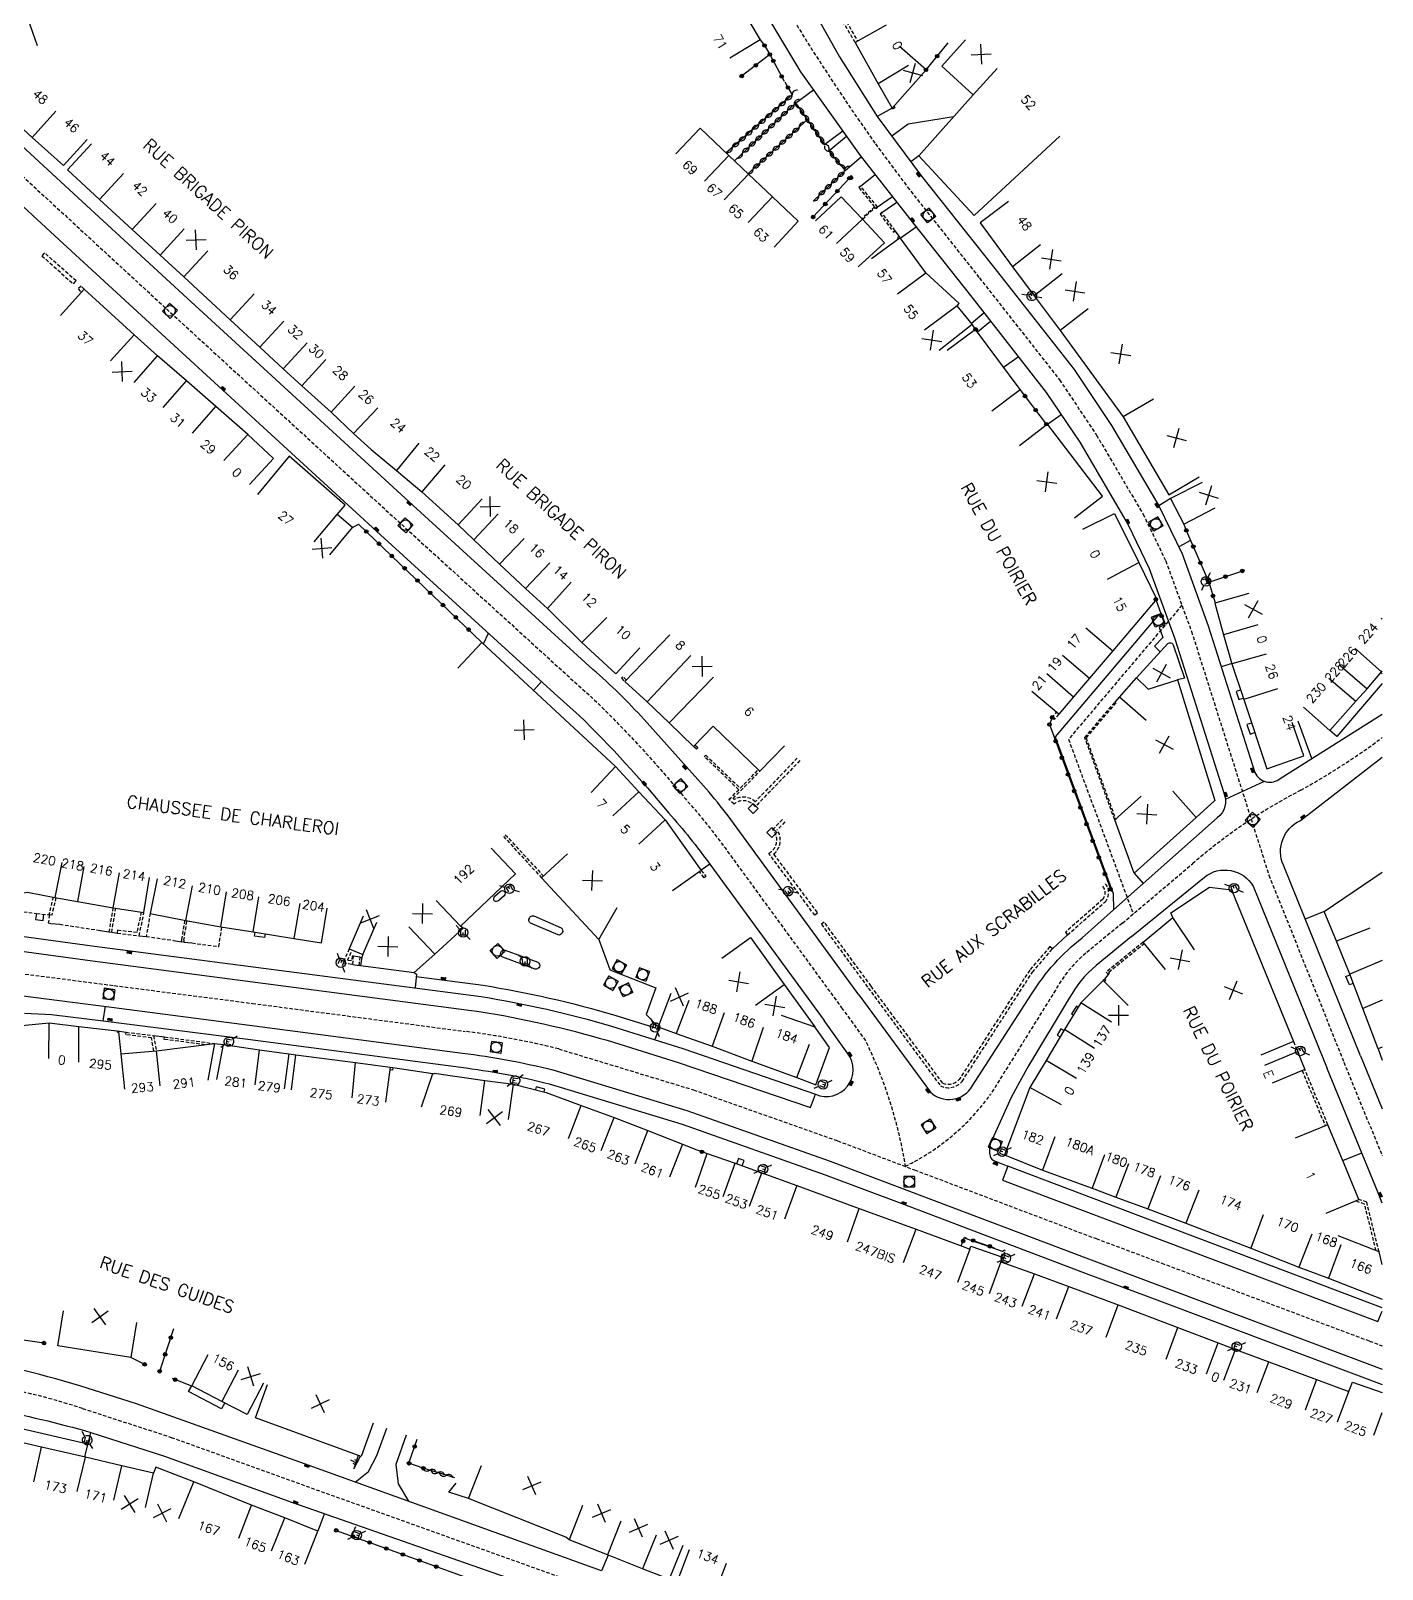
# Model space of a CAD drawing. Header units: millimetres. Extents: x 155999 to 157000, y 121000 to 122000.
# Drawn here: x 156809.3 to 157000, y 121333.4 to 121550.5 of the extents above; entities that cross this region are included whole.
import ezdxf
from ezdxf.enums import TextEntityAlignment as Align

# ---------------------------------------------------------------- set-up
doc = ezdxf.new("R2010")
doc.units = ezdxf.units.MM
doc.linetypes.add('DASHED', pattern=[0.75, 0.5, -0.25])
doc.layers.get('0').update_dxf_attribs({"linetype": 'CONTINUOUS'})
for name, color, linetype in [('W0001', 6, 'DASHED'), ('W0008', 7, 'CONTINUOUS'), ('W0100', 7, 'CONTINUOUS'), ('W0112', 1, 'DASHED'), ('W0211', 2, 'CONTINUOUS'), ('W0310', 3, 'CONTINUOUS'), ('W0322', 7, 'CONTINUOUS'), ('W0334', 7, 'CONTINUOUS'), ('W0400', 7, 'CONTINUOUS'), ('W0420', 7, 'CONTINUOUS'), ('W0471', 7, 'CONTINUOUS'), ('W0984', 7, 'CONTINUOUS'), ('W0989', 7, 'CONTINUOUS'), ('W0991', 7, 'CONTINUOUS'), ('W1102', 7, 'CONTINUOUS')]:
    doc.layers.add(name, color=color, linetype=linetype)
doc.styles.get("Standard").update_dxf_attribs({"font": 'romans.shx', "width": 0.85})

# ---------------------------------------------------------------- blocks, each defined once
blk = doc.blocks.new('T400')
for p, q in [((-0.15, 0.3), (0.15, 0.3)), ((-0.15, -0.25), (-0.15, 0.3)), ((-0.15, 0.15), (0.15, 0.15)), ((-0.15, 0), (0.15, 0)), ((0.15, 0.3), (0.15, -0.25)), ((-0.15, -0.15), (0.15, -0.15)), ((-0.15, -0.25), (-0.15, -0.3)), ((-0.15, -0.3), (0.15, -0.3)), ((0.15, -0.3), (0.15, -0.25))]:
    blk.add_line(p, q)
blk = doc.blocks.new('T471')
for p, q in [((-0.333334, 0.333334), (-0.333334, -0.333334)), ((-0.333334, 0.333334), (0.333334, 0.333334)), ((-0.333334, 0), (0, 0)), ((0.500001, 0.500001), (1.000002, 1.000002)), ((-0.500001, -0.500001), (-1.000002, -1.000002)), ((-0.333334, -0.333334), (0.333334, -0.333334))]:
    blk.add_line(p, q)
blk.add_ellipse((0, 0), major_axis=(0.471405, 0.471405), ratio=1, start_param=5.4977871438, end_param=11.780972451)
blk = doc.blocks.new('t211o')
at = {"color": 0, "linetype": 'Continuous'}
for p, q in [((-0.29, 0.5), (-0.29, 0)), ((0, 1), (0, 0)), ((0.29, 0.5), (0.29, 0))]:
    blk.add_line(p, q, dxfattribs=at)
blk = doc.blocks.new('t310o')
at = {"color": 0, "linetype": 'Continuous'}
for centre, start, end in [((-0.5, 0.38), 216.8699, 323.1304), ((0.5, -0.37), 36.8699, 143.1303)]:
    blk.add_arc(centre, 0.625, start, end, dxfattribs=at)
blk = doc.blocks.new('t322o')
at = {"color": 0, "linetype": 'Continuous'}
for radius in [0.25, 0.15]:
    blk.add_circle((0, 0), radius, dxfattribs=at)
blk = doc.blocks.new('T420')
for p, q in [((0.75, 0.75), (-0.75, 0.75)), ((-0.75, 0.75), (-0.75, -0.75)), ((0.75, 0.75), (0.75, -0.75)), ((0.75, -0.75), (-0.75, -0.75))]:
    blk.add_line(p, q)
blk.add_ellipse((0, 0), major_axis=(-0.53, 0.53), ratio=1, start_param=3.926991, end_param=10.210176)
blk = doc.blocks.new('t991o')
at = {"color": 0, "linetype": 'Continuous'}
for p, q in [((-1, 1), (1, -1)), ((-1, -1), (1, 1))]:
    blk.add_line(p, q, dxfattribs=at)
blk = doc.blocks.new('t112o')
at = {"color": 0, "linetype": 'Continuous'}
for p, q in [((-0.5, 0.5), (0.5, 0.5)), ((-0.5, -0.5), (-0.5, 0.5)), ((0.5, 0.5), (0.5, -0.5)), ((0.5, -0.5), (-0.5, -0.5))]:
    blk.add_line(p, q, dxfattribs=at)

msp = doc.modelspace()

# ---------------------------------------------------------------- linework, layer by layer
at = {"layer": 'W0001'}
for points in [[(156876.42, 121778.23), (156878.64, 121763.9), (156881.29, 121748.36), (156887.12, 121713.65), (156888.54, 121704.66), (156889.33, 121697.88), (156890.41, 121687.87), (156892.13, 121670.29), (156895.71, 121637.87), (156898.97, 121605.97, -0.075852), (156898.73, 121593.9, 0.132552), (156901.7, 121580.33, 0.04494), (156928.5, 121534.53), (156933.02, 121528.44), (156943.17, 121515.61), (156954.48, 121501.22), (156959.68, 121493.44), (156966.26, 121482.28), (156969.45, 121475.7), (156973.09, 121465.73), (156984.02, 121431.31), (156994.59, 121404.95)], [(156963.33, 121424.56), (156973.23, 121432.94, -0.059149), (156988.5, 121443.31, 0.031944), (157000, 121450.74)], [(156704.64, 121432.59), (156730.83, 121428.4), (156767.45, 121422.87), (156787.69, 121420.03), (156821.09, 121415.75), (156840.59, 121413.23), (156870.62, 121409.28, -0.03031), (156883.81, 121406.8), (156902.82, 121401.03), (156923.15, 121393.84), (156934.01, 121389.73), (156959.64, 121380.03), (156968.88, 121376.58), (156998.19, 121365.58), (157000, 121364.89)], [(156963.33, 121424.56), (156958.17, 121420.31, 0.08993), (156953.9, 121415.12), (156944.73, 121400.37, -0.122881), (156932.69, 121390.23)], [(156607.75, 121360.1), (156651.22, 121372.78), (156653.48, 121373.44), (156672.26, 121378.87), (156673.92, 121379.35, -0.107336), (156681.7, 121379.57, -0.007706), (156682.47, 121379.44, -0.042636), (156689.04, 121376.7), (156691.88, 121375.08), (156712.03, 121366.5, 0.06955), (156716.75, 121365.3), (156724.46, 121365.1), (156774.28, 121362.58), (156774.82, 121362.58, -0.009605), (156789.94, 121361.39, -0.006178), (156801.73, 121359.63, -0.042049), (156816.62, 121356.05), (156829.14, 121351.99), (156851.69, 121343.85), (156900.18, 121326.48), (156924.01, 121318.84), (156968.76, 121303.38)]]:
    msp.add_lwpolyline(points, format="xyb", dxfattribs=at)
at = {"layer": 'W0001', "flags": 128}
for points in [[(156473.19, 121740.25), (156488.24, 121731.59), (156535.12, 121704.7), (156567.39, 121686.25), (156581.24, 121678.28), (156617.28, 121657.54), (156656.65, 121635.19), (156692.08, 121614.92), (156713.06, 121602.29, -0.011708), (156758.64, 121573.38), (156772.71, 121564.41, -0.052431), (156778.62, 121559.36), (156794.91, 121542.19), (156814.81, 121523.84), (156828.76, 121510.98), (156860.75, 121481.64), (156885.26, 121459.31), (156888.8, 121456.11, -0.026908), (156901.7, 121442.1, -0.024005), (156907.62, 121434.69), (156923.71, 121412.62)], [(156923.71, 121412.62), (156927.05, 121408.03, -0.0741), (156932.69, 121390.23)], [(156994.59, 121404.95), (157000, 121391.7, -0.076672)]]:
    msp.add_lwpolyline(points, format="xyb", dxfattribs=at)
at = {"layer": 'W0001'}
msp.add_lwpolyline([(156971.74, 121469.42), (156955.73, 121450.51), (156964.87, 121425.87)], dxfattribs=at)
at = {"layer": 'W0008'}
for points in [[(156918.35, 121602.17, -0.071843), (156907.78, 121598.12, 0.219575), (156905.18, 121596.16, 0.106071), (156903.95, 121591.91, 0.15007), (156906.51, 121580.91), (156910.73, 121570.27), (156915.09, 121561.67), (156918.97, 121554.78), (156923.43, 121546.8), (156928.73, 121538.4), (156935, 121529.96), (156945.14, 121517.16), (156956.51, 121502.69), (156961.8, 121494.77), (156968.46, 121483.46), (156971.76, 121476.68), (156975.45, 121466.53), (156982.03, 121445.83, 0.49471), (156985.61, 121444.98), (157000, 121454.03)], [(156926.17, 121414.44), (156908.08, 121439.2, 0.016021), (156905.01, 121443.02), (156895.85, 121453.28, 0.033371), (156888.6, 121460.37), (156863.28, 121483.48), (156831.38, 121512.76), (156816.58, 121526.4), (156797, 121544.44, -0.06222), (156794.65, 121547.25, -0.083538), (156794.44, 121547.76, -0.362361), (156797.29, 121552.17), (156818.09, 121559.76), (156840.82, 121567.93), (156859.81, 121574.75), (156883.9, 121583.8)], [(156883.9, 121583.8), (156886.73, 121584.56, -0.134205), (156894.68, 121582.07, -0.120417), (156896.89, 121579.74), (156903.02, 121569.59), (156917.93, 121544.72), (156926.32, 121532.91), (156933.82, 121523.34), (156942.1, 121512.88), (156952.56, 121499.47), (156957.33, 121492.44), (156964.16, 121480.77), (156967.12, 121474.61), (156970.72, 121464.69), (156977.64, 121442.97, -0.354311), (156976.72, 121439.42), (156966.26, 121430.16), (156962.06, 121426.42)], [(156747.21, 121450.5), (156753.01, 121467.88), (156758.2, 121484.08), (156765.35, 121506.41), (156768.58, 121516.46), (156769.22, 121518.37), (156769.88, 121520.25), (156776.74, 121539, -0.054807), (156777.81, 121540.75), (156780.17, 121544, -0.408736), (156787.14, 121544.96), (156789.3, 121543.21), (156812.71, 121521.56), (156826.67, 121508.7), (156858.67, 121479.36), (156883.18, 121457.02), (156886.68, 121453.86, -0.026894), (156899.35, 121440.09, -0.024153), (156905.12, 121432.87), (156921.26, 121410.81)], [(156996.93, 121405.84), (156986.06, 121432.73, -0.406981), (156988.45, 121439.05), (157000, 121447.98)], [(156704.72, 121435.69), (156731.61, 121431.37), (156747.94, 121428.81), (156818.03, 121419.25), (156872.58, 121412.11, -0.03078), (156890.62, 121408.02), (156900.68, 121404.88), (156919.33, 121398.53), (156920.04, 121400.41, 0.777468), (156924.56, 121406.2), (156921.26, 121410.81)], [(156964.6, 121422.69), (156974.91, 121431.05, -0.456156), (156981.79, 121429.77), (156992.25, 121404.05)], [(156704.16, 121429.56), (156730.35, 121425.37), (156767, 121419.83), (156787.28, 121416.99), (156820.7, 121412.71), (156840.19, 121410.18), (156870.23, 121406.23, -0.030158), (156882.99, 121403.84), (156901.86, 121398.11), (156922.1, 121390.96), (156932.93, 121386.86), (156958.56, 121377.16), (156967.8, 121373.7), (156997.1, 121362.7), (157000, 121361.61)], [(156926.17, 121414.44), (156936.24, 121400.7, 0.478497), (156942.15, 121401.55), (156950.53, 121414.54, -0.088839), (156957.66, 121422.49), (156962.06, 121426.42)], [(156964.6, 121422.69), (156959.62, 121418.57, 0.090208), (156955.85, 121413.99), (156950.11, 121404.41), (156948.87, 121402.21), (156947.66, 121399.97), (156944.76, 121393.61, 0.164177), (156944.69, 121391.64, 0.243476), (156945.29, 121390.99), (156947.16, 121390.25), (156946.4, 121388.28), (156999.37, 121368.32), (157000, 121369.79)], [(156654.17, 121371.07), (156672.95, 121376.5), (156674.56, 121376.97, -0.107157), (156681.28, 121377.14, -0.006466), (156681.87, 121377.04, -0.041357), (156687.85, 121374.53), (156690.78, 121372.87), (156711.08, 121364.22, 0.070615), (156716.55, 121362.84), (156725.23, 121362.33), (156765.36, 121360.14), (156774.69, 121359.61, -0.017182), (156789.59, 121358.19, -0.042023), (156817.78, 121352.69), (156828.19, 121349.34), (156846.22, 121342.81), (156893.09, 121326.42, -0.202906), (156893.76, 121324.33)], [(156889.82, 121333.15), (156847.93, 121348.25), (156824.25, 121356.73), (156816.21, 121359.25, 0.06657), (156779.42, 121365.33)]]:
    msp.add_lwpolyline(points, format="xyb", dxfattribs=at)
for points in [[(156968.45, 121468.09), (156953.85, 121450.84), (156962.04, 121428.75), (156962.06, 121426.42)], [(156808.42, 121411.86), (156812.22, 121411.68), (156819.52, 121410.76), (156819.84, 121412.82)], [(156996.93, 121405.84), (157000, 121398.36)], [(157000, 121385.05), (156999.42, 121386.48), (156992.25, 121404.05)]]:
    msp.add_lwpolyline(points, dxfattribs=at)
at = {"layer": 'W0100'}
for points in [[(156882.26, 121578.71), (156883.99, 121583.4), (156889.08, 121581.52), (156893.95, 121579.72), (156895.15, 121579.31), (156895.37, 121579.13), (156895.47, 121578.96), (156897.9, 121574.07), (156900.13, 121569.45, -0.267347), (156900.01, 121569.03), (156903.96, 121562.6), (156907.73, 121556.59), (156909.3, 121554.13), (156912.25, 121549.23), (156907.97, 121546.65)], [(156966.68, 121453.16), (156962.93, 121456.47), (156965.34, 121459.19), (156969.77, 121464.03, -0.493932), (156970.51, 121463.83), (156972.1, 121459.12), (156971.09, 121458.88), (156976.4, 121441.85), (156973.77, 121439.45), (156964.98, 121431.63), (156962.25, 121439.15), (156965.98, 121442.47)], [(156964.17, 121412.92), (156960.63, 121416.45), (156957.49, 121413.32), (156955.18, 121409.57), (156952.57, 121405.16), (156950.3, 121401.34), (156946.68, 121391.85), (156952.07, 121389.69), (156959.07, 121387.15), (156962.42, 121385.9), (156966.92, 121384.23), (156972.28, 121382.21), (156981.44, 121378.7), (156988.22, 121376.01), (156992.4, 121374.47), (157000, 121371.48, 0.416569)]]:
    msp.add_lwpolyline(points, format="xyb", dxfattribs=at)
for points in [[(156817.27, 121535.17), (156813.93, 121531.46), (156809.52, 121535.42), (156805.06, 121539.56), (156801.27, 121543.06), (156796.95, 121546.98), (156798.13, 121549.45), (156808.55, 121553.14), (156810.22, 121548.42)], [(156929.99, 121551.27), (156925.63, 121548.82), (156928.9, 121543), (156930.85, 121539.56), (156935.63, 121544.98), (156931.89, 121548.29)], [(156941.21, 121549.21), (156937.85, 121545.51), (156942.29, 121541.47), (156934.6, 121532.87), (156942.44, 121524.42), (156954.51, 121535.63)], [(156914.18, 121519.98), (156917.61, 121523.62), (156913.95, 121527.07), (156910.57, 121530.26), (156907.8, 121532.9), (156903.75, 121536.76), (156900.32, 121533.12)], [(156817.86, 121534.55), (156814.48, 121530.87), (156819.03, 121526.68), (156823.6, 121522.46), (156827.59, 121518.84), (156830.89, 121515.79), (156837.44, 121509.71), (156841.61, 121505.84), (156844.91, 121502.77), (156847.58, 121500.38), (156851.68, 121496.65), (156854.85, 121493.65), (156857.35, 121491.39), (156860.9, 121488.46), (156864.51, 121485.41), (156869.62, 121480.75), (156871.83, 121478.66), (156875.47, 121475.22), (156879.11, 121471.78), (156882.2, 121468.96), (156887.07, 121464.15), (156891.85, 121459.74), (156895.25, 121463.41)], [(156926.07, 121517.16), (156929.75, 121520.55), (156926.66, 121523.91), (156923.68, 121527.08), (156920.04, 121523.66)], [(156947.26, 121526.39), (156943.25, 121523.4), (156947.85, 121517.2), (156950.89, 121513.09), (156954.55, 121508.18), (156963.44, 121495.99), (156969.88, 121485.02), (156974.19, 121487.55)], [(156937.5, 121505.44), (156942.12, 121509.1), (156940.04, 121511.69), (156940.33, 121512.02), (156935.62, 121516.35), (156931.96, 121521.28), (156927.95, 121518.3)], [(156840.19, 121486.48), (156843.58, 121490.15), (156839.92, 121493.52), (156835.41, 121497.49), (156831.27, 121501.09), (156827.19, 121504.62), (156823.92, 121507.59), (156816.86, 121514.02), (156813.5, 121510.32)], [(156944.9, 121496.88), (156948.92, 121499.86), (156942.62, 121508.36), (156938.6, 121505.38)], [(156956.58, 121481.78), (156960.55, 121484.82), (156952.78, 121494.96), (156948.81, 121491.93)], [(156851.49, 121476.56), (156854.69, 121480.4), (156852.52, 121482.21), (156853.67, 121483.53), (156845.79, 121490.45), (156841.29, 121485.05)], [(156974.59, 121486.76), (156970.14, 121484.47), (156972, 121480.87), (156976.44, 121483.16)], [(156957.76, 121480.17), (156962.24, 121482.38), (156965.66, 121475.45), (156968.04, 121470.51), (156968.05, 121470.25), (156967.94, 121470.04), (156962, 121463), (156958.69, 121459.12), (156956.44, 121456.48), (156954.36, 121454.04), (156950.55, 121457.27)], [(156981.16, 121471.07), (156976.36, 121469.7), (156977.62, 121465.27), (156978.8, 121461.16), (156980.45, 121456.1), (156983.71, 121446.35), (156988.93, 121448.17), (156987.29, 121452.89)], [(156869.57, 121460.52), (156872.97, 121464.18), (156891.82, 121446.65), (156895.11, 121443.07), (156898.81, 121439.14), (156903.92, 121432.01), (156899.86, 121429.1)], [(156915.66, 121449.6), (156912.19, 121446), (156905.58, 121452.38), (156902.82, 121449.51), (156899.41, 121452.81), (156896.26, 121455.78), (156893.13, 121458.66), (156899.46, 121465.23)], [(156988.88, 121455.04), (156992.63, 121451.74), (156996.28, 121455.89), (156997.86, 121457.64), (156999.89, 121460.02), (157000, 121460.15)], [(156856.23, 121425.53), (156854.25, 121420.93), (156856.17, 121420.11), (156856.01, 121419.77), (156855.84, 121418.59), (156863.43, 121417.58), (156866.31, 121420.2), (156870.31, 121423.84), (156869.96, 121424.12), (156877.7, 121431.51), (156874.25, 121435.13)], [(156885.04, 121434.35), (156881.37, 121430.96), (156889.46, 121422.23), (156892.06, 121426.78)], [(156999.41, 121406.83), (156997.25, 121412.51), (156995.41, 121417.34), (156993.57, 121422.03), (156991.79, 121426.21), (157000, 121431.77)], [(156801.06, 121427.51), (156808.85, 121428.94), (156812.72, 121428.19), (156815.92, 121427.63), (156820.94, 121426.73), (156825.27, 121426.06), (156826.04, 121431)], [(156827.16, 121430.83), (156826.17, 121425.93), (156831.2, 121424.92), (156836.14, 121424.04), (156840.7, 121423.35), (156846.44, 121422.4), (156850.34, 121421.76), (156851.15, 121426.69)], [(156966.26, 121421.89), (156970.45, 121425.34), (156970.19, 121426), (156975.61, 121429.64), (156978.72, 121429.28), (156987.46, 121407.85), (156982.85, 121405.92)], [(156906.8, 121419.6), (156910.86, 121422.51), (156915.61, 121415.88), (156919.94, 121409.94)], [(156899.6, 121414.62), (156897.83, 121409.94), (156900.38, 121408.98), (156905.44, 121407.2), (156911.06, 121405.09), (156917.42, 121402.78), (156920.08, 121401.74), (156922.03, 121407.01), (156919.94, 121409.94)], [(156785.92, 121401.57), (156784.82, 121406.44), (156790.26, 121407.68), (156795.34, 121408.46), (156801.56, 121409.3), (156806.61, 121409.96), (156811.91, 121410.48), (156816.1, 121409.99), (156821.5, 121409.35), (156821.49, 121409.18), (156821.69, 121409.22), (156822.01, 121406.13), (156827.05, 121406.55), (156835.25, 121407.56), (156834.29, 121402.4)], [(156835.57, 121402.5), (156836.5, 121407.42), (156841.59, 121406.7), (156845.74, 121406.12), (156845.05, 121401.17)], [(156846.09, 121401.02), (156846.73, 121405.98), (156855.14, 121404.89), (156860.03, 121404.23), (156859.35, 121399.27)], [(156983.42, 121404.51), (156988.04, 121406.43), (156989.09, 121403.91)], [(156999.41, 121406.83), (157000, 121405.2)], [(156864.44, 121398.63), (156866.06, 121403.36), (156866.22, 121403.31), (156866.25, 121403.37), (156873.38, 121402.36), (156877.4, 121401.84), (156882.04, 121400.68), (156886.96, 121398.82), (156891.61, 121397.11), (156896.4, 121395.28), (156901.26, 121393.37), (156899.43, 121388.71)], [(156992.09, 121383.64), (156996.71, 121385.57), (156994.62, 121390.58), (156992.34, 121396.1), (156987.72, 121394.19)], [(156903.12, 121387.3), (156904.73, 121392.03), (156908.71, 121390.67), (156912.44, 121389.31), (156917.41, 121387.51), (156919.2, 121386.85), (156926.21, 121384.3), (156934.22, 121381.39), (156940.75, 121378.97), (156941.83, 121378.57), (156941.97, 121378.96), (156946.43, 121377.42), (156946.2, 121376.77), (156950.93, 121375.08), (156955.76, 121373.27), (156962.74, 121370.67), (156971.18, 121367.5), (156976.86, 121365.31), (156979.29, 121364.4), (156984, 121362.64), (156990.73, 121360.17), (156995.3, 121358.44), (156995.82, 121359.8), (157000, 121358.32)], [(157000, 121376.39), (156999.55, 121378.16), (156993.79, 121380.45)], [(156824.22, 121368.19), (156823.43, 121363.26), (156813.15, 121364.91), (156813.95, 121369.84)], [(156842.15, 121359.64), (156839.86, 121355.2), (156836.27, 121357.05), (156832.05, 121359.24), (156834.35, 121363.68)], [(156857.63, 121353.99), (156855.91, 121349.3), (156841.01, 121354.75), (156842.73, 121359.44)], [(156847.98, 121334.11), (156849.82, 121338.76), (156845.14, 121340.61), (156840.47, 121342.42), (156832.3, 121345.71), (156826.95, 121347.78), (156826.65, 121346.95), (156822.18, 121347.98), (156817.01, 121349.21), (156810.83, 121350.6), (156804.71, 121352), (156798.62, 121353.37), (156786.24, 121356.22), (156785.12, 121351.35)], [(156901.3, 121336.74), (156899.39, 121331.98), (156895.64, 121333.42), (156890.68, 121335.41), (156885.26, 121337.54), (156884.79, 121337.91), (156871.07, 121343.35), (156872.91, 121348)], [(156907.43, 121334.18), (156905.65, 121329.5), (156900.46, 121331.48), (156902.24, 121336.15)]]:
    msp.add_lwpolyline(points, dxfattribs=at)
at = {"layer": 'W0112'}
for points in [[(156925.63, 121548.82), (156924.04, 121551.59), (156924.39, 121551.79), (156925.98, 121549.02)], [(156931.11, 121539.86), (156931.24, 121539.6), (156930.91, 121539.44), (156930.85, 121539.56)], [(156926.66, 121523.91), (156928.45, 121525.55), (156928.56, 121525.42), (156928.8, 121525.62), (156926.39, 121528.57), (156926.14, 121528.36), (156928.38, 121525.64), (156926.6, 121523.97)], [(156931.96, 121521.28), (156931.88, 121521.45), (156931.59, 121521.31), (156931.7, 121521.08)], [(156816.86, 121514.02), (156816.4, 121514.47), (156815.99, 121514.06), (156816.47, 121513.59)], [(156893.34, 121458.88), (156892.87, 121459.34), (156892.66, 121459.13), (156893.13, 121458.66)], [(156962.25, 121439.15), (156958.03, 121450.76), (156962.3, 121455.76), (156962.42, 121455.66), (156958.21, 121450.72), (156962.4, 121439.2)], [(156954.36, 121454.04), (156953.7, 121453.29), (156953.4, 121453.55), (156954.06, 121454.31)], [(156903.03, 121449.73), (156903.46, 121449.35), (156903.26, 121449.12), (156902.82, 121449.51)], [(156909.2, 121443.39), (156904.34, 121448.07), (156904.55, 121448.28), (156909.41, 121443.61), (156911.98, 121446.21)], [(156876.01, 121436.8), (156881.37, 121430.96)], [(156876.27, 121437.04), (156881.64, 121431.2)], [(156903.92, 121432.01), (156904.55, 121431.14), (156904.31, 121430.97), (156903.68, 121431.84)], [(156812.46, 121428.24), (156811.86, 121425.75)], [(156812.86, 121428.16), (156812.26, 121425.68), (156811.95, 121425.74)], [(156808.29, 121426.17), (156810.13, 121425.92), (156811.95, 121425.74), (156811.78, 121424.59), (156812.16, 121424.51)], [(156820.91, 121426.73), (156820.33, 121423.33), (156820.73, 121423.27), (156821.31, 121426.67)], [(156824.87, 121426.12), (156824.3, 121423.22), (156821.56, 121423.55), (156821.51, 121423.15), (156824.62, 121422.77), (156825.27, 121426.06)], [(156826.17, 121425.93), (156825.59, 121422.68), (156829.46, 121422.13)], [(156813.4, 121424.41), (156819.16, 121423.51)], [(156831.29, 121424.81), (156830.87, 121422.2), (156830.93, 121422.19), (156830.89, 121421.89), (156830.59, 121421.93), (156830.63, 121422.23), (156830.63, 121422.23), (156831.06, 121424.85)], [(156832.05, 121421.76), (156835.84, 121421.25), (156836.28, 121424.02)], [(156927.88, 121415.67), (156921.27, 121424.69), (156920.88, 121424.4), (156927.48, 121415.4)], [(156854.25, 121420.93), (156853.36, 121418.97), (156854.73, 121418.73)], [(156854.73, 121418.73), (156854.87, 121419.89), (156854.66, 121419.91), (156854.58, 121419.22), (156854.02, 121419.32), (156854.67, 121420.75)], [(156966.26, 121421.88), (156961.07, 121417.65), (156961.37, 121417.33), (156961.54, 121417.49), (156961.41, 121417.63), (156966.41, 121421.7)], [(156855.84, 121418.59), (156855.64, 121418.6), (156855.79, 121419.76), (156856, 121419.73)], [(156960.8, 121416.28), (156961.02, 121416.5), (156960.86, 121416.67), (156960.63, 121416.45)], [(156826.68, 121406.52), (156826.35, 121408.38), (156822.71, 121408.82), (156822.75, 121409.16), (156826.64, 121408.69), (156827.03, 121406.55)], [(156833.9, 121407.39), (156828.15, 121408.16), (156828.2, 121408.5), (156835.25, 121407.56)], [(156987.46, 121407.85), (156988.04, 121406.43)], [(156860.03, 121404.23), (156860.4, 121404.19), (156860.36, 121403.83), (156859.98, 121403.87)], [(156988.69, 121403.74), (156991.97, 121395.94)], [(156992.34, 121396.1), (156989.07, 121403.9)], [(156999.14, 121378.32), (156997.51, 121384.9), (156996.21, 121385.36)], [(156999.55, 121378.16), (156997.81, 121385.18), (156996.71, 121385.57)]]:
    msp.add_lwpolyline(points, dxfattribs=at)
for points in [[(156924.85, 121529.85), (156925.13, 121529.53), (156925.37, 121529.74), (156925.09, 121530.06)], [(156931.29, 121522.28), (156929.4, 121524.83), (156929.14, 121524.64), (156931.03, 121522.09)], [(156815.7, 121515.19), (156811.25, 121519.17), (156810.87, 121518.74), (156815.32, 121514.77)]]:
    msp.add_lwpolyline(points, close=True, dxfattribs=at)
for points in [[(156917.83, 121447.51), (156911.52, 121440.97, 0.445437), (156908.54, 121441.35), (156907.83, 121442), (156909.2, 121443.39)], [(156917.47, 121447.86), (156911.53, 121441.7, 0.325147), (156908.58, 121442), (156908.41, 121442.16), (156912.19, 121446)], [(156915.73, 121438.84), (156914.63, 121437.71, -0.381198), (156914.13, 121434.29), (156920.33, 121425.96), (156919.94, 121425.67), (156913.44, 121434.41, 0.502823), (156913.98, 121437.75), (156915.37, 121439.19)], [(156960.5, 121429.86, -0.38761), (156960.57, 121427.92), (156955.29, 121423.26), (156955.61, 121422.9), (156960.91, 121427.58, 0.393223), (156960.85, 121430.2)], [(156927.48, 121415.4), (156937.67, 121401.59, 0.338556), (156940.72, 121402.22), (156950.65, 121417.65), (156953.47, 121420.92), (156953.1, 121421.24), (156950.26, 121417.94), (156940.33, 121402.51, -0.318859), (156937.99, 121401.98), (156927.88, 121415.67)]]:
    msp.add_lwpolyline(points, format="xyb", dxfattribs=at)
at = {"layer": 'W0112', "flags": 128}
msp.add_lwpolyline([(156946.21, 121377.49), (156946.59, 121378.43), (156946.81, 121378.35), (156946.43, 121377.42)], dxfattribs=at)
at = {"layer": 'W0211'}
for points in [[(156855.52, 121349.44), (156854.9, 121347.53)], [(156854.9, 121347.53), (156855.83, 121349.33)]]:
    msp.add_lwpolyline(points, dxfattribs=at)
at = {"layer": 'W0310'}
for points in [[(156916.74, 121541.44), (156907.44, 121533.25)], [(156921.36, 121534.47), (156917.26, 121540.34), (156908.6, 121532.14)], [(156910.5, 121530.32), (156918.92, 121537.96)], [(156921.94, 121533.51), (156924.23, 121530.79), (156919.7, 121526.46)], [(156869.14, 121346.27), (156864.7, 121347.62)]]:
    msp.add_lwpolyline(points, dxfattribs=at)
at = {"layer": 'W0322'}
for points in [[(156935.63, 121544.98), (156938.74, 121548.81)], [(156913.59, 121547.15), (156909.54, 121544.04)], [(156912.84, 121548.42), (156913.59, 121547.15), (156915.63, 121543.37)], [(156916.15, 121542.49), (156916.74, 121541.44)], [(156924.82, 121529.69), (156919.68, 121524.19)], [(156942.62, 121508.36), (156942.12, 121509.1)], [(156952.62, 121494.97), (156948.92, 121499.86)], [(156854.69, 121480.4), (156855.56, 121480.87), (156872.97, 121464.18)], [(156972.35, 121479.99), (156975.52, 121472.68), (156976.43, 121469.78)], [(156975.52, 121472.68), (156980.45, 121474.32)], [(156968.05, 121470.25), (156969.28, 121466.78)], [(157000, 121459.76), (156999.8, 121459.93)], [(156953.43, 121453.6), (156953.05, 121452.59), (156961.8, 121429.01)], [(156903.31, 121392.56), (156904.73, 121392.03)], [(156940.61, 121379.02), (156941.08, 121380.24), (156941.31, 121380.15)], [(156942.28, 121379.77), (156945.23, 121378.75)], [(156827.5, 121361.32), (156829.49, 121367.35)], [(156811.18, 121365.29), (156804.84, 121366.16)], [(156825.39, 121362.29), (156823.43, 121363.26)], [(156832.02, 121359.2), (156829.33, 121360.29)], [(156862.67, 121348.33), (156863.83, 121351.73)], [(156864.7, 121347.62), (156862.67, 121348.33)], [(156852.41, 121338.86), (156860.68, 121335.87), (156870.55, 121332.3), (156873.48, 121331.32), (156872.19, 121327.79)]]:
    msp.add_lwpolyline(points, dxfattribs=at)
at = {"layer": 'W0334'}
msp.add_line((157000, 121370.28), (156947.16, 121390.25), dxfattribs=at)
for points in [[(156912.25, 121549.23), (156912.84, 121548.42)], [(156915.73, 121543.28), (156916.15, 121542.49)], [(156917.26, 121540.34), (156919.76, 121542.14)], [(156930.84, 121539.58), (156928.75, 121538.38)], [(156939.5, 121538.34), (156933.12, 121537.31), (156930.82, 121535.6)], [(156923.88, 121536.34), (156921.36, 121534.47)], [(156924.43, 121535.57), (156921.94, 121533.51)], [(156924.23, 121530.79), (156926.5, 121532.69)], [(156934.6, 121532.87), (156933.5, 121531.98)], [(156926.39, 121528.57), (156928.45, 121530.19)], [(156930.9, 121527.07), (156928.8, 121525.62)], [(156929.4, 121524.83), (156931.49, 121526.32)], [(156931.99, 121521.25), (156934.22, 121522.84)], [(156931.88, 121521.45), (156931.29, 121522.28)], [(156942.03, 121509.21), (156943.81, 121510.68)], [(156944.75, 121509.49), (156942.9, 121507.98)], [(156946.57, 121503.02), (156948.65, 121504.48)], [(156952.78, 121494.96), (156954.68, 121496.34)], [(156970.14, 121484.47), (156968.46, 121483.46)], [(156972, 121480.87), (156972.35, 121479.99)], [(156972.97, 121478.58), (156971.29, 121477.65)], [(156969.28, 121466.78), (156969.34, 121466.63), (156968.52, 121466.31), (156969.06, 121464.85), (156967.87, 121463.63), (156968.69, 121462.85)], [(156873.18, 121463.99), (156873.91, 121465.47)], [(156978.79, 121461.2), (156977.3, 121460.72)], [(156881.37, 121458.67), (156880.26, 121457.41)], [(157000, 121458.39), (156993.6, 121450.89), (156992.63, 121451.74)], [(156962.3, 121455.76), (156962.93, 121456.47)], [(156980.01, 121457.44), (156979.4, 121457.24), (156979.77, 121456.12), (156980.38, 121456.32)], [(156981.55, 121452.79), (156980.89, 121452.57), (156981.36, 121451.23), (156982, 121451.44)], [(156990.09, 121447.8), (156988.16, 121453.06)], [(156977.89, 121442.05), (156983.4, 121444.58)], [(156905.12, 121432.87), (156903.9, 121432.04)], [(156964.98, 121431.63), (156966.26, 121430.16)], [(156810.13, 121425.92), (156810, 121425.07), (156811.08, 121424.94), (156811.17, 121425.81)], [(156991.79, 121426.21), (156989.14, 121425.11)], [(156812.16, 121424.51), (156813.4, 121424.41)], [(156819.16, 121423.51), (156820.33, 121423.33)], [(156820.73, 121423.27), (156821.51, 121423.15)], [(156842.36, 121423.07), (156842.27, 121422.51), (156840.87, 121422.74), (156840.96, 121423.3)], [(156953.47, 121420.92), (156955.61, 121422.9)], [(156824.62, 121422.77), (156825.59, 121422.68)], [(156829.46, 121422.13), (156830.59, 121421.93)], [(156830.89, 121421.89), (156832.05, 121421.76)], [(156889.46, 121422.23), (156891, 121418.01), (156891.01, 121417.97), (156897.49, 121415.44), (156896.12, 121411.65), (156897.83, 121409.94)], [(156854.73, 121418.73), (156855.64, 121418.6)], [(156855.79, 121419.76), (156854.87, 121419.89)], [(156863.43, 121417.58), (156863.74, 121417.37), (156863.53, 121415.42)], [(156960.86, 121416.67), (156961.37, 121417.33)], [(156995.9, 121416.05), (156995.38, 121415.85), (156994.86, 121417.03), (156995.44, 121417.26)], [(156957.09, 121412.67), (156956.84, 121412.82), (156956.16, 121411.76), (156956.43, 121411.59)], [(156898.01, 121409.87), (156897.37, 121408.12)], [(156821.5, 121409.35), (156822.75, 121409.16)], [(156826.64, 121408.69), (156828.2, 121408.5)], [(156955.07, 121409.39), (156954.65, 121409.63), (156954.12, 121408.74), (156954.54, 121408.5)], [(156835.25, 121407.56), (156836.5, 121407.42)], [(156845.74, 121406.12), (156846.73, 121405.98)], [(156860.4, 121404.19), (156866.06, 121403.36)], [(156881.76, 121400.75), (156881.86, 121401.13), (156880.61, 121401.46), (156880.51, 121401.06)], [(156901.26, 121393.37), (156903.31, 121392.56)], [(156909.68, 121390.32), (156909.95, 121391.06), (156909.15, 121391.34), (156908.88, 121390.61)], [(156994.42, 121391.07), (156997.12, 121392.12)], [(156941.03, 121380.13), (156946.5, 121378.22)], [(156836.67, 121356.84), (156836.22, 121356.03), (156831.58, 121358.44), (156832.05, 121359.24)], [(156817.36, 121351.04), (156807.4, 121353.32), (156807.87, 121355.21)], [(156816.95, 121349.22), (156817.78, 121352.69)], [(156855.06, 121345.67), (156856.96, 121347.16), (156858.16, 121349.45), (156859.56, 121353.28)], [(156862.3, 121352.28), (156860.8, 121348.18), (156861.15, 121345.41), (156862.61, 121342.96)], [(156871.07, 121343.35), (156868.28, 121344.27), (156869.34, 121345.54)], [(156850.72, 121341.17), (156849.82, 121338.76)], [(156855.12, 121339.38), (156854.63, 121338.15)], [(156890.76, 121335.37), (156889.82, 121333.15)]]:
    msp.add_lwpolyline(points, dxfattribs=at)
at = {"layer": 'W0334', "flags": 128}
for points in [[(156748.27, 121430.86), (156748.25, 121430.89), (156818.31, 121421.33), (156872.88, 121414.19, -0.030866), (156891.23, 121410.04), (156901.33, 121406.88), (156920.04, 121400.41)], [(156863.7, 121417.03), (156873.12, 121415.8, -0.030931), (156891.7, 121411.59), (156897.93, 121409.65)], [(156819.52, 121410.76), (156839.93, 121408.17), (156869.97, 121404.22, -0.030055), (156882.45, 121401.89), (156901.23, 121396.18), (156921.4, 121389.05), (156932.21, 121384.97), (156957.84, 121375.26), (156967.09, 121371.81), (156996.39, 121360.81), (157000, 121359.44)]]:
    msp.add_lwpolyline(points, format="xyb", dxfattribs=at)
at = {"layer": 'W0334'}
for points in [[(156876.13, 121429, -0.508695), (156876.1, 121428.42), (156875.35, 121427.75, -0.38887), (156874.71, 121427.72, -0.38887), (156874.81, 121428.36), (156875.55, 121429.03, -0.508695)], [(156879.67, 121425.23, -0.454221), (156880.27, 121425.57), (156884.14, 121423.88, -0.398519), (156884.3, 121423.22, -0.398519), (156883.71, 121422.89), (156879.84, 121424.57, -0.454221)], [(156881.09, 121418.41, -0.357431), (156880.49, 121418.08), (156875.91, 121419.77, -0.422952), (156875.62, 121420.42, -0.422952), (156876.26, 121420.73), (156880.85, 121419.04, -0.357431)]]:
    msp.add_lwpolyline(points, format="xyb", close=True, dxfattribs=at)
at = {"layer": 'W1102'}
for p, q in [((156812.86, 121539.14), (156809.52, 121535.42)), ((156822.41, 121530.35), (156819.03, 121526.68)), ((156826.99, 121526.14), (156823.6, 121522.46)), ((156830.95, 121522.55), (156827.59, 121518.84)), ((156834.28, 121519.46), (156830.89, 121515.79)), ((156840.84, 121513.37), (156837.44, 121509.71)), ((156820.56, 121503.9), (156823.92, 121507.59)), ((156845.01, 121509.51), (156841.61, 121505.84)), ((156848.32, 121506.44), (156844.91, 121502.77)), ((156823.91, 121500.84), (156827.19, 121504.62)), ((156850.92, 121504.11), (156847.58, 121500.38)), ((156827.99, 121497.32), (156831.27, 121501.09)), ((156855.05, 121500.34), (156851.68, 121496.65)), ((156832.11, 121493.73), (156835.41, 121497.49)), ((156858.28, 121497.28), (156854.85, 121493.65)), ((156836.53, 121489.84), (156839.92, 121493.52)), ((156864.08, 121492.32), (156860.9, 121488.46)), ((156867.74, 121489.24), (156864.51, 121485.41)), ((156873, 121484.44), (156869.62, 121480.75)), ((156849.32, 121478.37), (156852.52, 121482.21)), ((156875.26, 121482.3), (156871.83, 121478.66)), ((156878.91, 121478.85), (156875.47, 121475.22)), ((156882.54, 121475.42), (156879.11, 121471.78)), ((156885.57, 121472.66), (156882.2, 121468.96)), ((156890.59, 121467.71), (156887.07, 121464.15)), ((156902.46, 121462.34), (156896.26, 121455.78)), ((156905.64, 121459.27), (156899.41, 121452.81)), ((156888.4, 121442.98), (156891.82, 121446.65)), ((156891.43, 121439.69), (156895.11, 121443.07)), ((156895.13, 121435.69), (156898.81, 121439.14)), ((156813.67, 121433.1), (156812.72, 121428.19)), ((156816.8, 121432.55), (156815.92, 121427.63)), ((156820.94, 121426.73), (156821.82, 121431.65)), ((156831.2, 121424.92), (156832.13, 121429.83)), ((156836.14, 121424.04), (156836.95, 121428.98)), ((156840.7, 121423.35), (156841.48, 121428.28)), ((156847.26, 121427.33), (156846.44, 121422.4)), ((156866.51, 121427.74), (156869.96, 121424.12)), ((156856.17, 121420.11), (156858.15, 121424.7)), ((156862.64, 121424.05), (156866.31, 121420.2)), ((156911.55, 121412.97), (156915.61, 121415.88)), ((156902.14, 121413.66), (156900.38, 121408.98)), ((156961.8, 121410.56), (156957.49, 121413.32)), ((156816.11, 121404.95), (156816.1, 121409.99)), ((156907.15, 121411.9), (156905.44, 121407.2)), ((156912.67, 121409.83), (156911.06, 121405.09)), ((156959.38, 121406.85), (156955.18, 121409.57)), ((156822.01, 121406.13), (156822.53, 121401.15)), ((156840.95, 121401.74), (156841.59, 121406.7)), ((156917.42, 121402.78), (156919.17, 121407.46)), ((156854.65, 121399.91), (156855.14, 121404.89)), ((156956.87, 121402.61), (156952.57, 121405.16)), ((156872.71, 121397.41), (156873.38, 121402.36)), ((156876.73, 121396.85), (156877.4, 121401.84)), ((156954.74, 121398.93), (156950.3, 121401.34)), ((156885.17, 121394.15), (156886.96, 121398.82)), ((156889.78, 121392.46), (156891.61, 121397.11)), ((156894.57, 121390.62), (156896.4, 121395.28)), ((156953.82, 121394.38), (156952.07, 121389.69)), ((156907, 121385.97), (156908.71, 121390.67)), ((156960.81, 121391.84), (156959.07, 121387.15)), ((156964.19, 121390.58), (156962.42, 121385.9)), ((156910.74, 121384.61), (156912.44, 121389.31)), ((156968.7, 121388.9), (156966.92, 121384.23)), ((156915.72, 121382.83), (156917.45, 121387.56)), ((156974.12, 121386.86), (156972.28, 121382.21)), ((156924.53, 121379.56), (156926.21, 121384.3)), ((156983.18, 121383.39), (156981.44, 121378.7)), ((156932.43, 121376.66), (156934.22, 121381.39)), ((156990.06, 121380.67), (156988.22, 121376.01)), ((156941.83, 121378.57), (156940.09, 121373.85)), ((156994.16, 121379.15), (156992.4, 121374.47)), ((156946.2, 121376.77), (156944.53, 121372.22)), ((156949.2, 121370.5), (156950.93, 121375.08)), ((156954.06, 121368.72), (156955.76, 121373.27)), ((156961.05, 121366.15), (156962.74, 121370.67)), ((156969.51, 121363.04), (156971.18, 121367.5)), ((156975.22, 121360.94), (156976.86, 121365.31)), ((156977.67, 121360.04), (156979.29, 121364.4)), ((156982.37, 121358.32), (156984, 121362.64)), ((156838.56, 121361.49), (156836.27, 121357.05)), ((156990.73, 121360.17), (156989.13, 121355.83)), ((156993.69, 121354.16), (156995.3, 121358.44)), ((156998.81, 121352.28), (157000, 121355.51)), ((156809.73, 121345.72), (156810.83, 121350.6)), ((156815.85, 121344.34), (156817.01, 121349.21)), ((156821.05, 121343.11), (156822.18, 121347.98)), ((156825.52, 121342.08), (156826.65, 121346.95)), ((156830.22, 121340.53), (156832.3, 121345.71)), ((156838.67, 121337.76), (156840.47, 121342.42)), ((156843.3, 121335.97), (156845.14, 121340.61)), ((156887.16, 121342.35), (156885.26, 121337.54)), ((156892.59, 121340.17), (156890.68, 121335.41)), ((156897.55, 121338.19), (156895.64, 121333.42))]:
    msp.add_line(p, q, dxfattribs=at)
for points in [[(156933.18, 121545.6), (156928.9, 121543)], [(156951.78, 121520.31), (156947.85, 121517.2)], [(156931.61, 121513.37), (156935.62, 121516.35)], [(156954.82, 121516.18), (156950.89, 121513.09)], [(156958.49, 121511.26), (156954.55, 121508.18)], [(156967.75, 121498.52), (156963.44, 121495.99)], [(156961.23, 121473.11), (156965.66, 121475.45)], [(156958.2, 121466.24), (156962, 121463)], [(156982.43, 121466.64), (156977.62, 121465.27)], [(156999.83, 121467.59), (157000, 121467.44)], [(156954.88, 121462.36), (156958.69, 121459.12)], [(156983.62, 121462.51), (156978.8, 121461.16)], [(156996.15, 121463.35), (156999.89, 121460.02)], [(156952.68, 121459.78), (156956.44, 121456.48)], [(156994.08, 121460.92), (156997.86, 121457.64)], [(156965.34, 121459.19), (156966.98, 121457.6), (156971.09, 121458.88)], [(156985.21, 121457.62), (156980.45, 121456.1)], [(156992.47, 121459.14), (156996.28, 121455.89)], [(156973.52, 121420.78), (156970.45, 121425.34)], [(156998.23, 121423.84), (156993.57, 121422.03)], [(157000, 121419.29), (156995.41, 121417.34)], [(157000, 121413.71), (156997.25, 121412.51)], [(156811.86, 121405.45), (156811.91, 121410.48)], [(156827.57, 121401.58), (156827.05, 121406.55)], [(157000, 121407.05), (156999.41, 121406.83)]]:
    msp.add_lwpolyline(points, dxfattribs=at)
at = {"layer": 'W1102', "flags": 128}
for points in [[(156942.29, 121541.47), (156945.66, 121545.17)], [(156904.37, 121529.27), (156907.8, 121532.9)], [(156907.14, 121526.62), (156910.57, 121530.26)], [(156910.52, 121523.43), (156913.95, 121527.07)], [(156926.66, 121523.91), (156923.01, 121520.49)], [(156940.04, 121511.69), (156935.41, 121508.25)], [(156973.77, 121439.45), (156970.45, 121443.19)], [(156969.43, 121418.03), (156966.26, 121421.89)], [(156919.99, 121409.87), (156915.26, 121411.52)], [(156989.09, 121403.91), (156984.48, 121401.98)]]:
    msp.add_lwpolyline(points, dxfattribs=at)

# ---------------------------------------------------------------- block references
at = {"layer": 'W0112'}
for p, rotation in [((156911.24, 121440.74), 316.4836394870375), ((156913.87, 121437.37), 314.9195220763892)]:
    msp.add_blockref('t112o', p, dxfattribs=dict(at, rotation=rotation))
at = {"layer": 'W0211', "rotation": 62.71458720689959}
msp.add_blockref('t211o', (156855.32, 121348.36), dxfattribs=at)
at = {"layer": 'W0310'}
for p, rotation in [((156916.74, 121541.44), 221.354605007589), ((156914.87, 121539.78), 221.354605007589), ((156915.81, 121540.61), 221.354605007589), ((156916.1, 121539.24), 223.440015998693), ((156917.01, 121540.1), 223.440015998693), ((156917.78, 121539.59), 124.90374760418), ((156912.05, 121537.31), 221.354605007589), ((156912.99, 121538.13), 221.354605007589), ((156913.93, 121538.96), 221.354605007589), ((156914.29, 121537.52), 223.440015998693), ((156915.2, 121538.38), 223.440015998693), ((156918.49, 121538.57), 124.90374760418), ((156919.21, 121537.54), 124.90374760418), ((156910.18, 121535.65), 221.354605007589), ((156911.11, 121536.48), 221.354605007589), ((156911.57, 121534.94), 223.440015998693), ((156912.47, 121535.8), 223.440015998693), ((156913.38, 121536.66), 223.440015998693), ((156915.87, 121535.19), 42.24880091033421), ((156916.8, 121536.03), 42.24880091033421), ((156917.72, 121536.87), 42.24880091033421), ((156919.92, 121536.52), 124.90374760418), ((156920.64, 121535.49), 124.90374760418), ((156908.3, 121534), 221.354605007589), ((156909.24, 121534.83), 221.354605007589), ((156909.75, 121533.23), 223.440015998693), ((156910.66, 121534.09), 223.440015998693), ((156914.02, 121533.51), 42.24880091033421), ((156914.95, 121534.35), 42.24880091033421), ((156921.36, 121534.47), 124.90374760418), ((156921.94, 121533.51), 310.045821255877), ((156911.24, 121530.99), 42.24880091033421), ((156912.17, 121531.83), 42.24880091033421), ((156913.1, 121532.67), 42.24880091033421), ((156922.74, 121532.56), 310.045821255877), ((156923.55, 121531.6), 310.045821255877), ((156924.09, 121530.66), 223.704972823885), ((156922.29, 121528.93), 223.704972823885), ((156923.19, 121529.79), 223.704972823885), ((156920.48, 121527.2), 223.704972823885), ((156921.38, 121528.07), 223.704972823885), ((156865.55, 121347.36), 163.101575781345), ((156866.75, 121346.99), 163.101575781345), ((156867.94, 121346.63), 163.101575781345)]:
    msp.add_blockref('t310o', p, dxfattribs=dict(at, rotation=rotation))
at = {"layer": 'W0322'}
for p, rotation in [((156912.84, 121548.42), 300.767669515088), ((156913.59, 121547.15), 217.547978123637), ((156914.08, 121546.25), 298.360675541414), ((156937.21, 121546.92), 50.98474135759362), ((156909.63, 121544.11), 217.547978123637), ((156911.61, 121545.63), 217.547978123637), ((156935.63, 121544.98), 50.98474135759362), ((156915.27, 121544.05), 298.360675541414), ((156916.15, 121542.49), 299.333601852115), ((156924.82, 121529.69), 226.970965452721), ((156923.11, 121527.86), 226.970965452721), ((156921.41, 121526.04), 226.970965452721), ((156919.7, 121524.21), 226.970965452721), ((156942.62, 121508.36), 123.862778727696), ((156949.6, 121498.95), 127.118552962544), ((156951.11, 121496.96), 127.118552962544), ((156952.62, 121494.97), 127.118552962544), ((156856.65, 121479.83), 316.228678679283), ((156972.35, 121479.99), 293.395853676648), ((156858.45, 121478.1), 316.228678679283), ((156973.35, 121477.7), 293.395853676648), ((156860.26, 121476.37), 316.228678679283), ((156862.06, 121474.64), 316.228678679283), ((156974.34, 121475.4), 293.395853676648), ((156863.87, 121472.91), 316.228678679283), ((156975.33, 121473.11), 293.395853676648), ((156975.52, 121472.68), 18.36490298743589), ((156977.89, 121473.47), 18.36490298743589), ((156980.26, 121474.26), 18.36490298743589), ((156865.67, 121471.18), 316.228678679283), ((156968.05, 121470.25), 289.469308692541), ((156976.13, 121470.74), 287.464370596325), ((156867.48, 121469.45), 316.228678679283), ((156869.28, 121467.72), 316.228678679283), ((156871.09, 121465.99), 316.228678679283), ((156968.88, 121467.89), 289.469308692541), ((156953.43, 121453.6), 249.186079640933), ((156953.05, 121452.59), 290.3501118760226), ((156953.92, 121450.24), 290.3501118760226), ((156954.79, 121447.9), 290.3501118760226), ((156955.66, 121445.55), 290.3501118760226), ((156956.53, 121443.21), 290.3501118760226), ((156957.4, 121440.87), 290.3501118760226), ((156958.27, 121438.52), 290.3501118760226), ((156959.14, 121436.18), 290.3501118760226), ((156960.01, 121433.83), 290.3501118760226), ((156960.87, 121431.49), 290.3501118760226), ((156961.66, 121429.36), 270.3059166875208), ((156904.02, 121392.29), 339.439531215508), ((156940.87, 121379.71), 68.98050103919721), ((156942.28, 121379.77), 340.8832530317601), ((156944.64, 121378.96), 340.8832530317601), ((156829.07, 121366.06), 71.6970763845725), ((156811.18, 121365.29), 172.188450029308), ((156825.39, 121362.29), 153.85358672531), ((156828.28, 121363.69), 71.6970763845725), ((156827.5, 121361.32), 71.6970763845725), ((156829.69, 121360.14), 158.118055954995), ((156863.48, 121350.7), 71.2132947246514), ((156862.67, 121348.33), 71.2132947246514), ((156864.7, 121347.62), 160.547864098468), ((156852.41, 121338.86), 340.103628560227), ((156854.77, 121338.01), 340.103628560227), ((156857.12, 121337.15), 340.103628560227), ((156859.47, 121336.3), 340.103628560227), ((156861.82, 121335.45), 340.118820506306), ((156864.17, 121334.6), 340.118820506306), ((156866.52, 121333.75), 340.118820506306)]:
    msp.add_blockref('t322o', p, dxfattribs=dict(at, rotation=rotation))
at = {"layer": 'W0400'}
for p, rotation in [((156934.57, 121530.23), 35.38452059485602), ((156933.7, 121523.79), 42.86979699626094), ((156836.48, 121500), 47.34662953886003), ((156862.7, 121483.81), 47.45371922580299), ((156968.25, 121483.54), 30.372206448931), ((156964.08, 121481.25), 22.14491875245098), ((156858.11, 121480.12), 47.45371922580299), ((156901.57, 121446.56), 41.611734038147), ((156895.86, 121444.29), 41.611734038147), ((156981.71, 121446.13), 17.67013073971698), ((156977.9, 121442.69), 194.7366052639698), ((156988.83, 121439.54), 124.1210803905027), ((156823.24, 121420.42), 81.93547052356803), ((156867.56, 121416.72), 81.43863116482099), ((156878.26, 121413.06), 76.134766007252), ((156820.5, 121410.96), 81.968141017611), ((156924.87, 121406.01), 215.588262470559), ((156874.87, 121403.64), 82.309220348531), ((156925.08, 121401.99), 331.5855294005672), ((156935.9, 121400.94), 36.86554107681658), ((156940.23, 121399.67), 109.6118909278132), ((156945.45, 121390.62), 68.86553041887545), ((156999.72, 121386.2), 202.627337731332), ((156932.53, 121385.04), 69.29581645946604), ((156963.86, 121373.12), 69.44544150920899), ((156848.26, 121348), 250.182983795193), ((156846.65, 121342.8), 249.959789969465)]:
    msp.add_blockref('T400', p, dxfattribs=dict(at, rotation=rotation))
at = {"layer": 'W0420'}
for p, rotation in [((156935.96, 121524.43), 308.108376490148), ((156828.94, 121510.97), 317.34662953886), ((156862.18, 121480.71), 317.471579578055), ((156968.06, 121480.89), 300.372206448931), ((156968.41, 121467.31), 290.236314259024), ((156900.96, 121443.89), 311.611734038147), ((156981.74, 121439.16), 48.50647221447771), ((156875.17, 121420.64), 312.549493235106), ((156892.35, 121418.42), 60.1834691617224), ((156891.15, 121416.09), 60.1834691617224), ((156895.65, 121417.3), 338.678680738044), ((156820.31, 121414.51), 352.8236773260421), ((156820.32, 121414.52), 352.698613367197), ((156893.27, 121415.13), 294.651503018076), ((156874.98, 121407.03), 352.102563667163), ((156935.96, 121395.87), 32.3951444034597), ((156945.4, 121393.34), 66.750567053197), ((156933.25, 121388.06), 359.957645838097)]:
    msp.add_blockref('T420', p, dxfattribs=dict(at, rotation=rotation))
at = {"layer": 'W0471'}
for p, rotation in [((156950.55, 121513.07), 306.724738658781), ((156975.12, 121472.78), 198.364902987436), ((156876.85, 121429.41), 298.7232541484629), ((156916.19, 121429.08), 125.891293018921), ((156979.08, 121429.48), 292.077321196074), ((156870.32, 121423.23), 90.55320406211666), ((156853.07, 121418.97), 245.670881228053), ((156879.05, 121419.16), 90.55320406211666), ((156897.4, 121409.84), 250.070696853627), ((156837.27, 121407.83), 350.7866276962169), ((156988.44, 121406.52), 292.131343966377), ((156877.65, 121402.34), 352.102563667163), ((156921.08, 121401.79), 159.546261005293), ((156946.42, 121392.31), 340.006961322155), ((156912.62, 121389.85), 160.805147978426), ((156946.9, 121377.25), 339.498456515905), ((156979.47, 121364.79), 339.825455510637), ((156817.28, 121351.6), 76.4508230141561), ((156855.3, 121338.19), 159.910226960383)]:
    msp.add_blockref('T471', p, dxfattribs=dict(at, rotation=rotation))
at = {"layer": 'W0991'}
for p, rotation in [((156943.43, 121547.19), 47.73080157018302), ((156933.77, 121544.56), 29.36752683014469), ((156832.63, 121520.99), 47.20181155486357), ((156953.3, 121518.24), 36.450070756358), ((156956.66, 121513.72), 36.71844099327592), ((156936.46, 121506.84), 36.59611710460738), ((156963.12, 121504.89), 36.00388890949726), ((156822.21, 121502.39), 47.68990650050259), ((156970.97, 121493.04), 30.42029212570571), ((156952.69, 121486.85), 37.42520160011305), ((156975.52, 121484.96), 27.26142967446378), ((156874.15, 121483.35), 46.70058781548631), ((156850.4, 121477.46), 50.19806399794725), ((156981.8, 121468.86), 15.98076166548713), ((156904.05, 121460.8), 46.0306679931258), ((156968.86, 121459.86), 16.3314901664805), ((156878.92, 121451.82), 47.06135568339425), ((156969.27, 121449.77), 16.3314901664805), ((156966.8, 121439.94), 311.6448559035006), ((156888.55, 121430.57), 42.83614646992967), ((156864.57, 121425.9), 313.6409945446781), ((156857.19, 121425.11), 66.64512181220184), ((156859.71, 121421.26), 313.6409945440741), ((156971.48, 121419.4), 303.9007683479046), ((156909.18, 121416.27), 35.61746697896636), ((156978.99, 121415.1), 22.68481955883187), ((156900.85, 121414.15), 69.33508564016601), ((156914.29, 121412.88), 35.61746698033716), ((156962.8, 121411.55), 314.9607469429768), ((156874.72, 121397.13), 82.13187914198943), ((156819.08, 121369.02), 80.87106645702963), ((156840.36, 121360.57), 62.71707833243206), ((156850.18, 121356.72), 69.91022696034648), ((156880.03, 121345.17), 68.37927094949309), ((156823.28, 121342.6), 76.94475277636201), ((156827.87, 121341.3), 71.82559753451199), ((156889.87, 121341.26), 68.17947014528828), ((156895.07, 121339.18), 68.17947014528835), ((156899.42, 121337.47), 68.92445435951511)]:
    msp.add_blockref('t991o', p, dxfattribs=dict(at, rotation=rotation))

# ---------------------------------------------------------------- texts
at = {"layer": 'W0984'}
msp.add_text('E', height=1.25, rotation=292.6848, dxfattribs=at).set_placement((156983.95, 121403.24), align=Align.MIDDLE)
at = {"layer": 'W0989'}
for s, rotation, p in [('RUE BRIGADE PIRON', 317.6935, (156834.37, 121526.79)), ('RUE BRIGADE PIRON', 317.6935, (156884.16, 121481.64)), ('RUE DU POIRIER', 299.2273, (156945.9, 121478.07)), ('CHAUSSEE DE CHARLEROI', 352.5504, (156837.81, 121439.8)), ('RUE AUX SCRABILLES', 38.3048, (156945.2, 121423.83)), ('RUE DU POIRIER', 296.2128, (156976.86, 121404.03)), ('RUE DES GUIDES', 340.821, (156828.52, 121373.52))]:
    msp.add_text(s, height=1.75, rotation=rotation, dxfattribs=at).set_placement(p, align=Align.MIDDLE)
at = {"layer": 'W0991'}
for s, rotation, p in [('71', 301.1152, (156906.6, 121548.92)), ('0', 299.3675, (156931.58, 121548.43)), ('48', 317.1199, (156810.66, 121541.18)), ('52', 312.8698, (156950.08, 121540.4)), ('46', 318.0263, (156815.07, 121537.15)), ('44', 317.3688, (156820.14, 121532.45)), ('69', 316.4577, (156902.34, 121531.2)), ('42', 317.3194, (156824.7, 121528.25)), ('67', 316.2365, (156905.76, 121527.94)), ('40', 317.7923, (156828.97, 121524.34)), ('65', 316.672, (156908.83, 121525.03)), ('61', 313.1872, (156921.53, 121522.07)), ('48', 306.6127, (156949.52, 121523.35)), ('63', 316.672, (156912.35, 121521.71)), ('59', 312.6023, (156924.54, 121518.83)), ('36', 317.1509, (156837.57, 121516.41)), ('57', 306.5961, (156929.78, 121515.83)), ('34', 317.1383, (156842.93, 121511.44)), ('55', 306.5961, (156933.51, 121510.81)), ('37', 317.7131, (156817.03, 121507.11)), ('32', 317.1223, (156846.65, 121507.99)), ('30', 318.1721, (156849.61, 121505.28)), ('28', 317.6333, (156853.01, 121502.2)), ('53', 306.5349, (156941.75, 121501.13)), ('33', 319.1141, (156825.93, 121499.1)), ('26', 316.577, (156856.66, 121498.82)), ('31', 318.9721, (156830.05, 121495.52)), ('24', 319.4322, (156861.18, 121494.8)), ('29', 318.723, (156834.35, 121491.76)), ('22', 319.869, (156865.96, 121490.74)), ('0', 317.3408, (156838.39, 121488.14)), ('20', 317.5739, (156870.42, 121486.79)), ('27', 320.1981, (156845.3, 121481.71)), ('18', 316.5215, (156877.08, 121480.58)), ('16', 316.715, (156880.71, 121477.15)), ('0', 296.2122, (156959.49, 121476.64)), ('14', 317.6126, (156884.08, 121474.02)), ('12', 315.3647, (156888.09, 121470.18)), ('15', 296.0383, (156962.94, 121469.62)), ('10', 317.2624, (156892.89, 121465.59)), ('224', 49.0254, (156997.99, 121465.47)), ('8', 316.0307, (156900.96, 121463.78)), ('17', 49.4646, (156956.54, 121464.3)), ('0', 286.0183, (156983.02, 121464.58)), ('19', 49.5249, (156953.78, 121461.07)), ('226', 49.4944, (156995.12, 121462.14)), ('26', 288.0755, (156984.42, 121460.06)), ('228', 47.9723, (156993.28, 121460.03)), ('21', 49.6741, (156951.62, 121458.53)), ('230', 48.7233, (156990.68, 121457.09)), ('6', 316.0307, (156910.65, 121454.43)), ('24', 289.1492, (156986.88, 121452.82)), ('7', 312.6553, (156889.86, 121441.39)), ('5', 313.2128, (156893.2, 121437.81)), ('220', 349.0114, (156811.25, 121433.57)), ('218', 350.0883, (156815.21, 121432.83)), ('216', 349.8337, (156819.27, 121432.11)), ('214', 351.2462, (156823.9, 121431.33)), ('192', 43.641, (156870.38, 121431.43)), ('3', 305.6522, (156897.4, 121432.53)), ('212', 348.6319, (156829.64, 121430.33)), ('210', 349.9826, (156834.54, 121429.4)), ('208', 351.3131, (156839.22, 121428.63)), ('206', 350.6423, (156844.37, 121427.81)), ('204', 350.6407, (156849.21, 121427.01)), ('188', 340.6036, (156904.62, 121412.79)), ('186', 339.4214, (156909.97, 121410.84)), ('137', 58.303, (156960.45, 121408.59)), ('184', 340.0189, (156915.98, 121408.62)), ('0', 353.3086, (156813.69, 121405.24)), ('139', 59.3804, (156958.16, 121404.8)), ('295', 354.1525, (156819.15, 121404.64)), ('293', 4.8337, (156825.05, 121401.37)), ('291', 6.9726, (156830.93, 121401.99)), ('281', 351.9681, (156838.24, 121402.12)), ('279', 352.1156, (156842.98, 121401.46)), ('275', 352.6513, (156850.29, 121400.48)), ('0', 60.4067, (156955.85, 121400.88)), ('273', 352.2687, (156856.92, 121399.6)), ('269', 351.5563, (156868.58, 121398.02)), ('267', 342.2723, (156880.95, 121395.5)), ('182', 340.007, (156950.68, 121394.33)), ('265', 339.8033, (156887.53, 121393.28)), ('263', 339.0639, (156892.22, 121391.52)), ('180A', 340.007, (156957.33, 121393.1)), ('261', 338.5501, (156897.01, 121389.66)), ('180', 339.5691, (156962.48, 121391.21)), ('178', 339.5778, (156966.42, 121389.75)), ('176', 339.3509, (156971.36, 121387.9)), ('1', 292.5213, (156989.91, 121388.92)), ('255', 341.1425, (156905.06, 121386.63)), ('253', 340.0459, (156908.87, 121385.29)), ('174', 339.0398, (156978.65, 121385.12)), ('251', 340.2893, (156913.23, 121383.72)), ('249', 339.8304, (156921.01, 121380.86)), ('170', 338.4105, (156986.63, 121382.02)), ('247BIS', 339.8304, (156928.48, 121378.11)), ('168', 339.6991, (156992.11, 121379.91)), ('247', 339.8304, (156936.26, 121375.25)), ('166', 339.6991, (156997, 121376.13)), ('245', 339.8304, (156942.31, 121373.03)), ('243', 339.8304, (156946.86, 121371.36)), ('241', 339.8304, (156951.63, 121369.61)), ('237', 339.8304, (156957.55, 121367.43)), ('235', 339.8304, (156965.28, 121364.59)), ('156', 332.5781, (156836.46, 121362.59)), ('233', 339.8304, (156972.37, 121361.99)), ('0', 339.8304, (156976.45, 121360.49)), ('231', 339.8304, (156980.02, 121359.18)), ('229', 339.8304, (156985.75, 121357.07)), ('227', 339.8371, (156991.41, 121354.99)), ('225', 339.8244, (156996.25, 121353.22)), ('173', 347.2888, (156812.8, 121345.03)), ('171', 346.6754, (156818.46, 121343.73)), ('167', 341.8256, (156834.44, 121339.15)), ('165', 338.828, (156840.99, 121336.86)), ('163', 338.4118, (156845.65, 121335.04)), ('134', 339.1645, (156904.83, 121335.16))]:
    msp.add_text(s, height=1.25, rotation=rotation, dxfattribs=at).set_placement(p, align=Align.MIDDLE)

doc.saveas('drawing.dxf')
